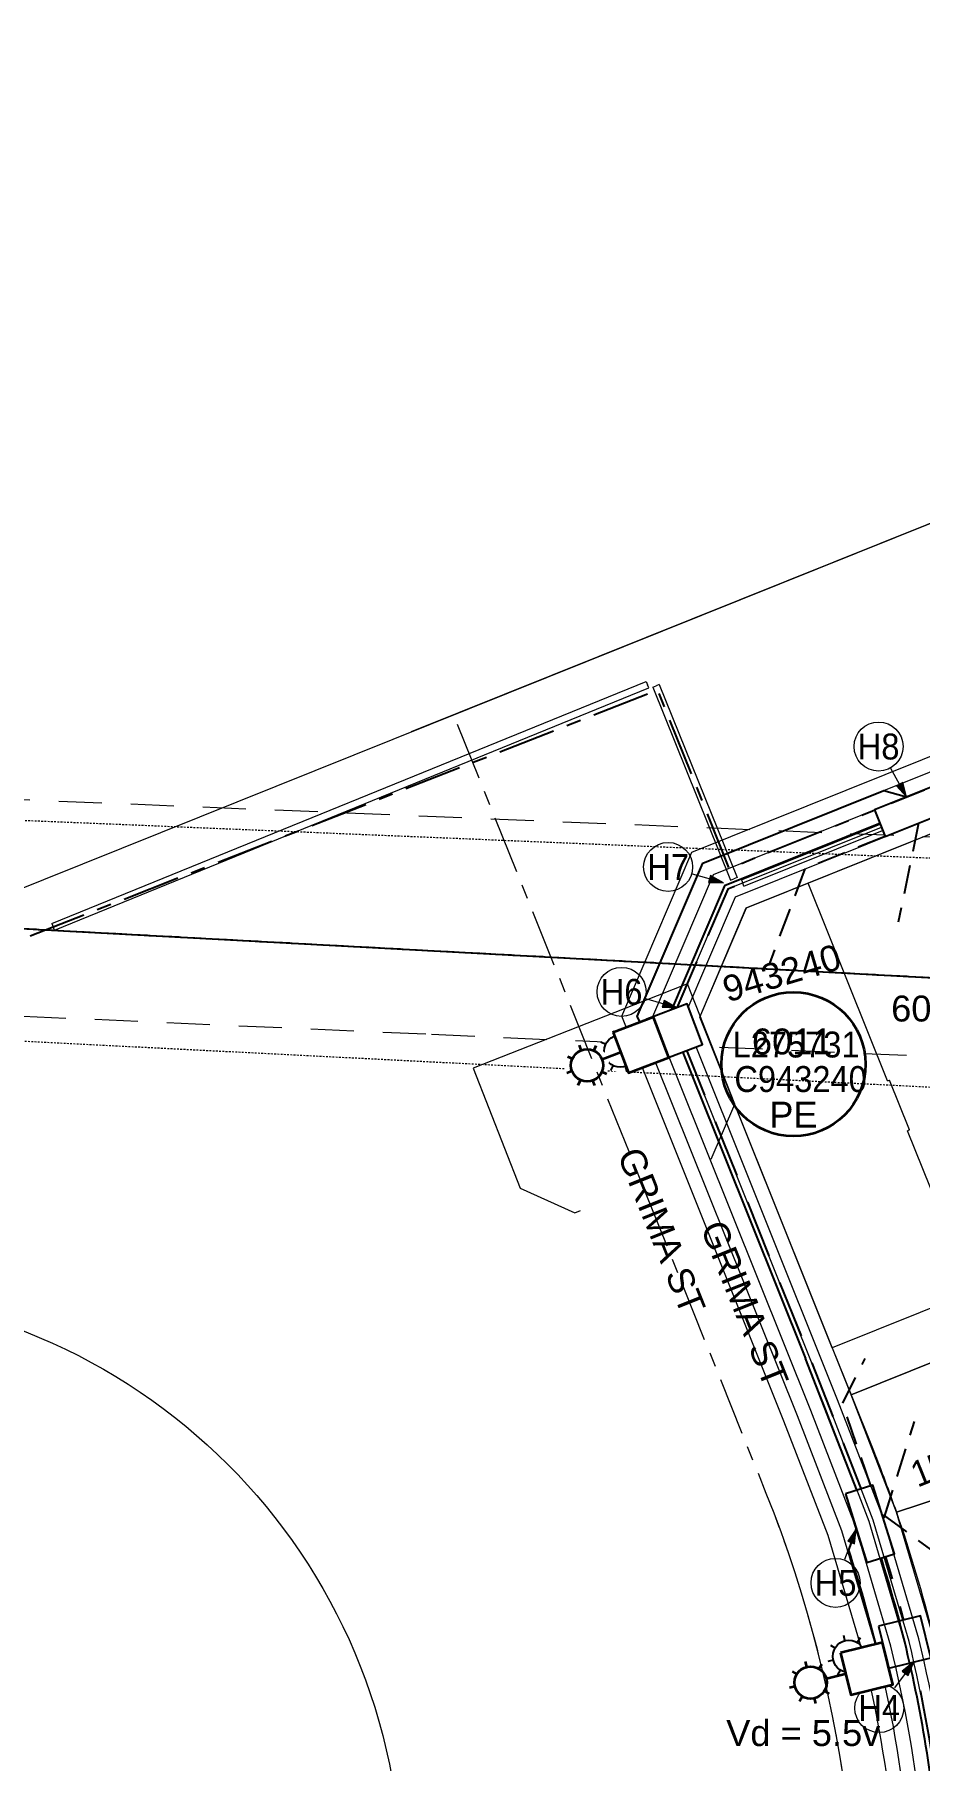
# Model space of a CAD drawing. Header units: metres. Extents: x 302924 to 304532, y 6268290 to 6269135.
# Drawn here: x 303783.8 to 303845.3, y 6268676.7 to 6268796.4 of the extents above; entities that cross this region are included whole.
import ezdxf
from ezdxf.enums import TextEntityAlignment as Align

# ---------------------------------------------------------------- set-up
doc = ezdxf.new("R2010")
doc.units = ezdxf.units.M
for name, pattern in [('Cable Exist OH', [1, 1, 0]), ('Cable Exist UG', [7, 4, -1, 1, -1]), ('Dash', [5, 3, -2]), ('DASHED', [19.05, 12.7, -6.35]), ('HIDDEN2', [0.1875, 0.125, -0.0625]), ('IE Trench LV', [6, 4, -2])]:
    doc.linetypes.add(name, pattern=pattern)
doc.layers.get('0').update_dxf_attribs({"color": 6})
for name, color, linetype, lineweight in [('_User Miscellaneous1', 30, 'Continuous', 13), ('_User Miscellaneous3', 51, 'Continuous', 13), ('_User Miscellaneous5', 121, 'Continuous', 13), ('_User Miscellaneous6', 231, 'Continuous', 13), ('_User_HV_Exist', 1, 'Continuous', 35), ('_User_HV_Final', 1, 'Continuous', 25), ('_User_LV_Exist', 5, 'Continuous', 35), ('_User_SL_Exist', 4, 'Continuous', 35), ('Cadastre Developer_SP_NEW', 92, 'Continuous', 15), ('Cadastre Easements_SP_EXT', 58, 'DASHED', 15), ('Cadastre Other Property_SP_EXT', 138, 'DASHED', 15), ('Mains_HV_EXT', 13, 'Continuous', 25)]:
    doc.layers.add(name, color=color, linetype=linetype, lineweight=lineweight)
doc.layers.add('_User Miscellaneous10', color=252, linetype='Continuous', lineweight=13, plot=False, transparency=0.75)
doc.layers.add('_User Miscellaneous12', color=252, linetype='Continuous', lineweight=13, plot=False, transparency=0.5)
for name, color, linetype in [('Equip_SP_LV_NEW', 2, 'Continuous'), ('Equip_SP_NEW', 2, 'Continuous'), ('Mains_LV_New_T84', 2, 'Cable x'), ('Mains_LV_New_T94', 2, 'Cable o'), ('Mains_SL_NEW_Hardwired', 2, 'Continuous'), ('Notes_LV_MISC', 5, 'Continuous'), ('Services_SP_NEW_UG', 2, 'IE Trench LV'), ('SupportsUG_SP_LV_NEW', 2, 'Continuous'), ('SupportsUG_SP_NEW', 2, 'Continuous'), ('Trench_SP_NEW', 2, 'Continuous')]:
    doc.layers.add(name, color=color, linetype=linetype)
doc.styles.add('ARIAL', font='arial.ttf', dxfattribs={"height": 2})
doc.styles.add('ieISOCP', font='arial.ttf', dxfattribs={"height": 1.5})
doc.styles.add('SL_LABEL', font='arial.ttf', dxfattribs={"height": 2})
doc.styles.get("Standard").update_dxf_attribs({"font": 'arial.ttf'})
doc.linetypes.add('Cable #', pattern='A,4,-0.1,["#",Standard,S=1.5,R=0,X=0,Y=-0.77],-1.25', length=5.35)
doc.linetypes.add('Cable E OH', pattern='A,8,-0.01,["E",Standard,S=1.5,R=30,X=0,Y=-0.9],0', length=8.01)
doc.linetypes.add('Cable o', pattern='A,3.5,-0.01,["O",Standard,S=1.25,R=0,X=0,Y=-0.63],-1.36', length=4.87)
doc.linetypes.add('Cable x', pattern='A,4.5,-0.01,["X",Standard,S=1.25,R=0,X=0,Y=-0.65],-1.2', length=5.71)

# ---------------------------------------------------------------- blocks, each defined once
blk = doc.blocks.new('*U424')
h = blk.add_hatch(color=256)
h.dxf.hatch_style = 1
h.paths.add_polyline_path([(1.6, 2.55), (2, 2.25), (2.4, 3.2)])
blk.add_line((2.4, 3.2), (1.05, 1.4))
at = {"flags": 128}
blk.add_lwpolyline([(1.6, 2.55), (2, 2.25), (2.4, 3.2), (1.6, 2.55)], dxfattribs=at)
blk.add_circle((0, 0), 1.7)
at = {"width": 0.9}
blk.add_attdef('CODE', text='', height=1.8, dxfattribs=at).set_placement((0, 0), align=Align.MIDDLE_CENTER)
at = {"flags": 1}
blk.add_attdef('Z', (0, 0), '', height=0.2, dxfattribs=at)
blk = doc.blocks.new('*U426')
h = blk.add_hatch(color=256)
h.dxf.hatch_style = 1
h.paths.add_polyline_path([(0.84, 2.89), (1.31, 2.71), (1.44, 3.73)])
blk.add_line((1.44, 3.73), (0.63, 1.63))
at = {"flags": 128}
blk.add_lwpolyline([(0.84, 2.89), (1.31, 2.71), (1.44, 3.73), (0.84, 2.89)], dxfattribs=at)
blk.add_circle((0, 0), 1.7)
at = {"width": 0.9}
blk.add_attdef('CODE', text='', height=1.8, dxfattribs=at).set_placement((0, 0), align=Align.MIDDLE_CENTER)
at = {"flags": 1}
blk.add_attdef('Z', (0, 0), '', height=0.2, dxfattribs=at)
blk = doc.blocks.new('*U425')
at = {"flags": 9}
for tag, p in [('LANTNUMBER', (-1.4, 2.6)), ('LOUTREACH', (-1.4, 2.2)), ('LOUTREACHVOCAB', (-1.4, 2)), ('LRATECODE', (-1.4, 1.8)), ('LREMOVE', (-1.4, 1.6)), ('LREPLACE', (-1.4, 1.4)), ('LTYPE', (-1.4, 1.2)), ('LTYPEVOCAB', (-1.4, 1)), ('LEGEND', (-1.4, 0.8)), ('SUBURB', (-1.4, 0.6)), ('STREETNAME', (-1.4, 0.4)), ('LOCATION', (-1.4, 0.2)), ('LNEW', (-6.4, 0)), ('LMASTVOCAB', (-6.2, 0)), ('LMAST', (-6, 0)), ('LLAMPVOCAB', (-5.8, 0)), ('LLAMP', (-5.6, 0)), ('LEXIST', (-5.4, 0)), ('LCHARGE3PERCENT', (-5.2, 0)), ('LCHARGE3', (-5, 0)), ('LCHARGE2PERCENT', (-4.8, 0)), ('LCHARGE2', (-4.6, 0)), ('LCHARGE1PERCENT', (-4.4, 0)), ('LCHARGE1', (-4.2, 0)), ('LCATEGORY', (-4, 0)), ('LBRACKETVOCAB', (-3.8, 0)), ('LBRACKET', (-3.6, 0)), ('LKINGHEIGHT', (-3.4, 0)), ('CREPLACE', (-3.2, 0)), ('CREMOVE', (-3, 0)), ('CNUMBER', (-2.8, 0)), ('CNEW', (-2.6, 0)), ('CEXIST', (-2.4, 0)), ('USAGE', (-2.2, 0)), ('STATE', (-2, 0)), ('OWNED_BY', (-1.8, 0)), ('ORIENTATION', (-1.6, 0)), ('OPERATING_VOLTAGE', (-1.4, 0)), ('MAINTAINED_BY', (-1.4, -0.66)), ('NOTES', (-1.4, 0)), ('NO_PHASES', (-1.2, 0)), ('LANTERN_TYPE', (-1, 0)), ('LANTERN_PURPOSE', (-0.8, 0)), ('CONTROL_TYPE', (-0.6, 0)), ('CONSTRUCTED_VOLTAGE', (-0.4, 0))]:
    blk.add_attdef(tag, text='', height=0.2, rotation=270, dxfattribs=at).set_placement(p, align=Align.MIDDLE_LEFT)
at = {"style": 'SL_LABEL', "flags": 8}
blk.add_attdef('ASSET_NUM', text='', height=1, dxfattribs=at).set_placement((5, 3.05), align=Align.MIDDLE_LEFT)
at = {"flags": 8}
blk.add_attdef('LNUMBER', text='', height=1, dxfattribs=at).set_placement((5, 1.05), align=Align.MIDDLE_LEFT)
at = {"flags": 9}
blk.add_attdef('OPERATED_BY', (-1.4, -0.41), '', height=0.2, rotation=270, dxfattribs=at)
at = {"transparency": 33554687}
blk.add_wipeout([(3.69, 2.05), (3.06, 0.99), (2, 0.36), (0.94, 0.99), (0.31, 2.05), (0.94, 3.11), (2, 3.73), (3.06, 3.11)], dxfattribs=at)
for p, q in [((0.94, 3.11), (1.2, 2.84)), ((2, 3.55), (2, 3.17)), ((3.06, 3.11), (2.8, 2.84)), ((-2, 2.05), (0.88, 2.05)), ((0.94, 0.99), (1.2, 1.25)), ((3.06, 0.99), (2.8, 1.25)), ((3.13, 2.05), (3.5, 2.05)), ((2, 0.92), (2, 0.55))]:
    blk.add_line(p, q)
blk.add_circle((2, 2.05), 1.12)
at = {"style": 'SL_LABEL', "flags": 9}
blk.add_attdef('STREET_CODE', text='', height=0.001, rotation=270, dxfattribs=at).set_placement((0, 0), align=Align.MIDDLE_LEFT)
at = {"flags": 1}
blk.add_attdef('Z', (0, 0), '', height=0.001, rotation=270, dxfattribs=at)
blk = doc.blocks.new('*U349')
at = {"width": 0.9, "flags": 8}
blk.add_attdef('ASSET_NUM', text='', height=2, dxfattribs=at).set_placement((4, 2), align=Align.MIDDLE_LEFT)
at = {"flags": 1}
blk.add_attdef('Z', (-2.35, -1.81), '', height=0.2, rotation=270, dxfattribs=at)
at = {"ltscale": 10, "transparency": 33554687}
blk.add_wipeout([(-1.5, -1.5), (-1.5, 1.5), (1.5, 1.5), (1.5, -1.5)], dxfattribs=at)
blk.add_lwpolyline([(-1.5, 1.5), (-1.5, -1.5), (1.5, -1.5), (1.5, 1.5)], close=True)
at = {"flags": 9}
for tag, p in [('NOTES', (-2, -1.81)), ('SUBURB', (-1.8, -1.81)), ('STREETNAME', (-1.6, -1.81)), ('LOCATION', (-1.4, -1.81)), ('LEGEND', (-1.2, -1.81)), ('USAGE', (-1, -1.81)), ('STATE', (-0.8, -1.81)), ('OWNED_BY', (-0.6, -1.81)), ('COLUMN_TYPE', (-0.4, -1.81)), ('STREET_CODE', (-0.2, -1.81)), ('STRUCTURE_PLANT_NUMBER', (0.03, -1.81))]:
    blk.add_attdef(tag, text='', height=0.2, rotation=270, dxfattribs=at).set_placement(p, align=Align.MIDDLE_LEFT)
blk = doc.blocks.new('*U438')
at = {"width": 0.9}
blk.add_attdef('ASSET_NUM', text='', height=2, dxfattribs=at).set_placement((4, 2), align=Align.MIDDLE_LEFT)
for tag, p, flags in [('SUBURB', (-2, 0), 1), ('STREETNAME', (-1.8, 0), 9), ('PARENT', (-1.6, 0), 9), ('NOTES', (-1.4, 0), 9), ('LOCATION', (-1.2, 0), 9), ('LEGEND', (-1, 0), 9), ('USAGE', (-0.8, 0), 9), ('SUPPORT_TYPE', (-0.6, 0), 9), ('STATE', (-0.4, 0), 9), ('OWNED_BY', (-0.2, 0), 9)]:
    blk.add_attdef(tag, p, '', height=0.2, rotation=270, dxfattribs=dict(flags=flags))
at = {"transparency": 33554687}
blk.add_wipeout([(1.19, 2.41), (0.8, -2.57), (-1.19, -2.41), (-0.8, 2.57)], dxfattribs=at)
blk.add_lwpolyline([(-0.8, 2.57), (-1.09, -1.17), (-0.9, 1.32), (-1.19, -2.41), (0.8, -2.57), (1.19, 2.41)], close=True)
blk = doc.blocks.new('*U427')
h = blk.add_hatch(color=256)
h.dxf.hatch_style = 1
h.paths.add_polyline_path([(2.95, -0.59), (2.81, -1.07), (3.84, -1.11)])
blk.add_line((3.84, -1.11), (1.68, -0.49))
at = {"flags": 128}
blk.add_lwpolyline([(2.95, -0.59), (2.81, -1.07), (3.84, -1.11), (2.95, -0.59)], dxfattribs=at)
blk.add_circle((0, 0), 1.7)
at = {"width": 0.9}
blk.add_attdef('CODE', text='', height=1.8, dxfattribs=at).set_placement((0, 0), align=Align.MIDDLE_CENTER)
at = {"flags": 1}
blk.add_attdef('Z', (0, 0), '', height=0.2, dxfattribs=at)
blk = doc.blocks.new('*U456')
at = {"flags": 9}
for tag, p in [('LANTNUMBER', (-1.4, 2.6)), ('LOUTREACH', (-1.4, 2.2)), ('LOUTREACHVOCAB', (-1.4, 2)), ('LRATECODE', (-1.4, 1.8)), ('LREMOVE', (-1.4, 1.6)), ('LREPLACE', (-1.4, 1.4)), ('LTYPE', (-1.4, 1.2)), ('LTYPEVOCAB', (-1.4, 1)), ('LEGEND', (-1.4, 0.8)), ('SUBURB', (-1.4, 0.6)), ('STREETNAME', (-1.4, 0.4)), ('LOCATION', (-1.4, 0.2)), ('LNEW', (-6.4, 0)), ('LMASTVOCAB', (-6.2, 0)), ('LMAST', (-6, 0)), ('LLAMPVOCAB', (-5.8, 0)), ('LLAMP', (-5.6, 0)), ('LEXIST', (-5.4, 0)), ('LCHARGE3PERCENT', (-5.2, 0)), ('LCHARGE3', (-5, 0)), ('LCHARGE2PERCENT', (-4.8, 0)), ('LCHARGE2', (-4.6, 0)), ('LCHARGE1PERCENT', (-4.4, 0)), ('LCHARGE1', (-4.2, 0)), ('LCATEGORY', (-4, 0)), ('LBRACKETVOCAB', (-3.8, 0)), ('LBRACKET', (-3.6, 0)), ('LKINGHEIGHT', (-3.4, 0)), ('CREPLACE', (-3.2, 0)), ('CREMOVE', (-3, 0)), ('CNUMBER', (-2.8, 0)), ('CNEW', (-2.6, 0)), ('CEXIST', (-2.4, 0)), ('USAGE', (-2.2, 0)), ('STATE', (-2, 0)), ('OWNED_BY', (-1.8, 0)), ('ORIENTATION', (-1.6, 0)), ('OPERATING_VOLTAGE', (-1.4, 0)), ('MAINTAINED_BY', (-1.4, -0.66)), ('NOTES', (-1.4, 0)), ('NO_PHASES', (-1.2, 0)), ('LANTERN_TYPE', (-1, 0)), ('LANTERN_PURPOSE', (-0.8, 0)), ('CONTROL_TYPE', (-0.6, 0)), ('CONSTRUCTED_VOLTAGE', (-0.4, 0))]:
    blk.add_attdef(tag, text='', height=0.2, rotation=270, dxfattribs=at).set_placement(p, align=Align.MIDDLE_LEFT)
at = {"style": 'SL_LABEL', "flags": 8}
blk.add_attdef('ASSET_NUM', text='', height=1, dxfattribs=at).set_placement((10.77, 3.05), align=Align.MIDDLE_LEFT)
at = {"flags": 8}
blk.add_attdef('LNUMBER', text='', height=1, dxfattribs=at).set_placement((10.77, 1.05), align=Align.MIDDLE_LEFT)
for tag, p, height, flags in [('OPERATED_BY', (-1.4, -0.41), 0.2, 9), ('Z', (0, 0), 0.001, 1)]:
    blk.add_attdef(tag, p, '', height=height, rotation=270, dxfattribs=dict(flags=flags))
at = {"style": 'SL_LABEL', "flags": 9}
blk.add_attdef('STREET_CODE', text='', height=0.001, rotation=270, dxfattribs=at).set_placement((0, 0), align=Align.MIDDLE_LEFT)
at = {"transparency": 33554687}
blk.add_wipeout([(9.45, 2.05), (8.83, 0.99), (7.77, 0.36), (6.7, 0.99), (6.08, 2.05), (6.7, 3.11), (7.77, 3.73), (8.83, 3.11)], dxfattribs=at)
for p, q in [((6.7, 3.11), (6.97, 2.84)), ((7.77, 3.55), (7.77, 3.17)), ((8.83, 3.11), (8.56, 2.84)), ((3.77, 2.05), (6.64, 2.05)), ((6.7, 0.99), (6.97, 1.25)), ((8.83, 0.99), (8.56, 1.25)), ((8.89, 2.05), (9.27, 2.05)), ((7.77, 0.92), (7.77, 0.55))]:
    blk.add_line(p, q)
blk.add_circle((7.77, 2.05), 1.12)
blk = doc.blocks.new('PILLAR_NEW')
at = {"width": 0.9}
blk.add_attdef('ASSET_NUM', text='', height=2, dxfattribs=at).set_placement((4, 2), align=Align.MIDDLE_LEFT)
for tag, p, flags in [('SUBURB', (-2, 0), 1), ('STREETNAME', (-1.8, 0), 9), ('PARENT', (-1.6, 0), 9), ('NOTES', (-1.4, 0), 9), ('LOCATION', (-1.2, 0), 9), ('LEGEND', (-1, 0), 9), ('USAGE', (-0.8, 0), 9), ('SUPPORT_TYPE', (-0.6, 0), 9), ('STATE', (-0.4, 0), 9), ('OWNED_BY', (-0.2, 0), 9)]:
    blk.add_attdef(tag, p, '', height=0.2, rotation=270, dxfattribs=dict(flags=flags))
at = {"transparency": 33554687}
blk.add_wipeout([(1, 2.5), (1, -2.5), (-1, -2.5), (-1, 2.5)], dxfattribs=at)
blk.add_lwpolyline([(-1, 2.5), (-1, -1.25), (-1, 1.25), (-1, -2.5), (1, -2.5), (1, 2.5)], close=True)
blk = doc.blocks.new('*U463')
at = {"style": 'SL_LABEL'}
for tag, height, rotation, flags, p in [('ASSET_NUM', 1, 5.1084, 8, (4.88, 3.67)), ('STREET_CODE', 0.001, 270, 9, (0, 0))]:
    blk.add_attdef(tag, text='', height=height, rotation=rotation, dxfattribs=dict(at, flags=flags)).set_placement(p, align=Align.MIDDLE_LEFT)
for tag, height, rotation, flags, p in [('LANTNUMBER', 0.2, 270, 9, (-1.4, 2.6)), ('LNUMBER', 1, 5.1084, 8, (5.06, 1.67)), ('LOUTREACH', 0.2, 270, 9, (-1.4, 2.2)), ('LOUTREACHVOCAB', 0.2, 270, 9, (-1.4, 2)), ('LRATECODE', 0.2, 270, 9, (-1.4, 1.8)), ('LREMOVE', 0.2, 270, 9, (-1.4, 1.6)), ('LREPLACE', 0.2, 270, 9, (-1.4, 1.4)), ('LTYPE', 0.2, 270, 9, (-1.4, 1.2)), ('LTYPEVOCAB', 0.2, 270, 9, (-1.4, 1)), ('LEGEND', 0.2, 270, 9, (-1.4, 0.8)), ('SUBURB', 0.2, 270, 9, (-1.4, 0.6)), ('STREETNAME', 0.2, 270, 9, (-1.4, 0.4)), ('LOCATION', 0.2, 270, 9, (-1.4, 0.2)), ('LNEW', 0.2, 270, 9, (-6.4, 0)), ('LMASTVOCAB', 0.2, 270, 9, (-6.2, 0)), ('LMAST', 0.2, 270, 9, (-6, 0)), ('LLAMPVOCAB', 0.2, 270, 9, (-5.8, 0)), ('LLAMP', 0.2, 270, 9, (-5.6, 0)), ('LEXIST', 0.2, 270, 9, (-5.4, 0)), ('LCHARGE3PERCENT', 0.2, 270, 9, (-5.2, 0)), ('LCHARGE3', 0.2, 270, 9, (-5, 0)), ('LCHARGE2PERCENT', 0.2, 270, 9, (-4.8, 0)), ('LCHARGE2', 0.2, 270, 9, (-4.6, 0)), ('LCHARGE1PERCENT', 0.2, 270, 9, (-4.4, 0)), ('LCHARGE1', 0.2, 270, 9, (-4.2, 0)), ('LCATEGORY', 0.2, 270, 9, (-4, 0)), ('LBRACKETVOCAB', 0.2, 270, 9, (-3.8, 0)), ('LBRACKET', 0.2, 270, 9, (-3.6, 0)), ('LKINGHEIGHT', 0.2, 270, 9, (-3.4, 0)), ('CREPLACE', 0.2, 270, 9, (-3.2, 0)), ('CREMOVE', 0.2, 270, 9, (-3, 0)), ('CNUMBER', 0.2, 270, 9, (-2.8, 0)), ('CNEW', 0.2, 270, 9, (-2.6, 0)), ('CEXIST', 0.2, 270, 9, (-2.4, 0)), ('USAGE', 0.2, 270, 9, (-2.2, 0)), ('STATE', 0.2, 270, 9, (-2, 0)), ('OWNED_BY', 0.2, 270, 9, (-1.8, 0)), ('ORIENTATION', 0.2, 270, 9, (-1.6, 0)), ('OPERATING_VOLTAGE', 0.2, 270, 9, (-1.4, 0)), ('MAINTAINED_BY', 0.2, 270, 9, (-1.4, -0.66)), ('NOTES', 0.2, 270, 9, (-1.4, 0)), ('NO_PHASES', 0.2, 270, 9, (-1.2, 0)), ('LANTERN_TYPE', 0.2, 270, 9, (-1, 0)), ('LANTERN_PURPOSE', 0.2, 270, 9, (-0.8, 0)), ('CONTROL_TYPE', 0.2, 270, 9, (-0.6, 0)), ('CONSTRUCTED_VOLTAGE', 0.2, 270, 9, (-0.4, 0))]:
    blk.add_attdef(tag, text='', height=height, rotation=rotation, dxfattribs=dict(flags=flags)).set_placement(p, align=Align.MIDDLE_LEFT)
for tag, p, height, flags in [('OPERATED_BY', (-1.4, -0.41), 0.2, 9), ('Z', (0, 0), 0.001, 1)]:
    blk.add_attdef(tag, p, '', height=height, rotation=270, dxfattribs=dict(flags=flags))
at = {"transparency": 33554687}
blk.add_wipeout([(3.66, 2.55), (3.14, 1.44), (2.13, 0.72), (1.02, 1.25), (0.3, 2.25), (0.83, 3.36), (1.83, 4.08), (2.95, 3.55)], dxfattribs=at)
for p, q in [((1.85, 3.9), (1.88, 3.52)), ((0.83, 3.36), (1.12, 3.12)), ((2.95, 3.55), (2.71, 3.27)), ((3.1, 2.5), (3.48, 2.54)), ((-2, 2.05), (0.86, 2.3)), ((1.02, 1.25), (1.26, 1.54)), ((2.08, 1.28), (2.12, 0.91)), ((3.14, 1.44), (2.85, 1.68))]:
    blk.add_line(p, q)
blk.add_circle((1.98, 2.4), 1.12)
blk = doc.blocks.new('*U462')
at = {"width": 0.9, "flags": 8}
blk.add_attdef('ASSET_NUM', text='', height=2, dxfattribs=at).set_placement((4, 2), align=Align.MIDDLE_LEFT)
at = {"ltscale": 10, "transparency": 33554687}
blk.add_wipeout([(-1.31, -1.67), (-1.67, 1.31), (1.31, 1.67), (1.67, -1.31)], dxfattribs=at)
blk.add_lwpolyline([(-1.67, 1.31), (-1.31, -1.67), (1.67, -1.31), (1.31, 1.67)], close=True)
at = {"flags": 1}
blk.add_attdef('Z', (-2.35, -1.81), '', height=0.2, rotation=270, dxfattribs=at)
at = {"flags": 9}
for tag, p in [('NOTES', (-2, -1.81)), ('SUBURB', (-1.8, -1.81)), ('STREETNAME', (-1.6, -1.81)), ('LOCATION', (-1.4, -1.81)), ('LEGEND', (-1.2, -1.81)), ('USAGE', (-1, -1.81)), ('STATE', (-0.8, -1.81)), ('OWNED_BY', (-0.6, -1.81)), ('COLUMN_TYPE', (-0.4, -1.81)), ('STREET_CODE', (-0.2, -1.81)), ('STRUCTURE_PLANT_NUMBER', (0.03, -1.81))]:
    blk.add_attdef(tag, text='', height=0.2, rotation=270, dxfattribs=at).set_placement(p, align=Align.MIDDLE_LEFT)
blk = doc.blocks.new('*U464')
at = {"style": 'SL_LABEL'}
for tag, height, rotation, flags, p in [('ASSET_NUM', 1, 6.9408, 8, (6.26, 4.01)), ('STREET_CODE', 0.001, 270, 9, (0, 0))]:
    blk.add_attdef(tag, text='', height=height, rotation=rotation, dxfattribs=dict(at, flags=flags)).set_placement(p, align=Align.MIDDLE_LEFT)
for tag, height, rotation, flags, p in [('LANTNUMBER', 0.2, 270, 9, (-1.4, 2.6)), ('LNUMBER', 1, 6.9408, 8, (6.5, 2.03)), ('LOUTREACH', 0.2, 270, 9, (-1.4, 2.2)), ('LOUTREACHVOCAB', 0.2, 270, 9, (-1.4, 2)), ('LRATECODE', 0.2, 270, 9, (-1.4, 1.8)), ('LREMOVE', 0.2, 270, 9, (-1.4, 1.6)), ('LREPLACE', 0.2, 270, 9, (-1.4, 1.4)), ('LTYPE', 0.2, 270, 9, (-1.4, 1.2)), ('LTYPEVOCAB', 0.2, 270, 9, (-1.4, 1)), ('LEGEND', 0.2, 270, 9, (-1.4, 0.8)), ('SUBURB', 0.2, 270, 9, (-1.4, 0.6)), ('STREETNAME', 0.2, 270, 9, (-1.4, 0.4)), ('LOCATION', 0.2, 270, 9, (-1.4, 0.2)), ('LNEW', 0.2, 270, 9, (-6.4, 0)), ('LMASTVOCAB', 0.2, 270, 9, (-6.2, 0)), ('LMAST', 0.2, 270, 9, (-6, 0)), ('LLAMPVOCAB', 0.2, 270, 9, (-5.8, 0)), ('LLAMP', 0.2, 270, 9, (-5.6, 0)), ('LEXIST', 0.2, 270, 9, (-5.4, 0)), ('LCHARGE3PERCENT', 0.2, 270, 9, (-5.2, 0)), ('LCHARGE3', 0.2, 270, 9, (-5, 0)), ('LCHARGE2PERCENT', 0.2, 270, 9, (-4.8, 0)), ('LCHARGE2', 0.2, 270, 9, (-4.6, 0)), ('LCHARGE1PERCENT', 0.2, 270, 9, (-4.4, 0)), ('LCHARGE1', 0.2, 270, 9, (-4.2, 0)), ('LCATEGORY', 0.2, 270, 9, (-4, 0)), ('LBRACKETVOCAB', 0.2, 270, 9, (-3.8, 0)), ('LBRACKET', 0.2, 270, 9, (-3.6, 0)), ('LKINGHEIGHT', 0.2, 270, 9, (-3.4, 0)), ('CREPLACE', 0.2, 270, 9, (-3.2, 0)), ('CREMOVE', 0.2, 270, 9, (-3, 0)), ('CNUMBER', 0.2, 270, 9, (-2.8, 0)), ('CNEW', 0.2, 270, 9, (-2.6, 0)), ('CEXIST', 0.2, 270, 9, (-2.4, 0)), ('USAGE', 0.2, 270, 9, (-2.2, 0)), ('STATE', 0.2, 270, 9, (-2, 0)), ('OWNED_BY', 0.2, 270, 9, (-1.8, 0)), ('ORIENTATION', 0.2, 270, 9, (-1.6, 0)), ('OPERATING_VOLTAGE', 0.2, 270, 9, (-1.4, 0)), ('MAINTAINED_BY', 0.2, 270, 9, (-1.4, -0.66)), ('NOTES', 0.2, 270, 9, (-1.4, 0)), ('NO_PHASES', 0.2, 270, 9, (-1.2, 0)), ('LANTERN_TYPE', 0.2, 270, 9, (-1, 0)), ('LANTERN_PURPOSE', 0.2, 270, 9, (-0.8, 0)), ('CONTROL_TYPE', 0.2, 270, 9, (-0.6, 0)), ('CONSTRUCTED_VOLTAGE', 0.2, 270, 9, (-0.4, 0))]:
    blk.add_attdef(tag, text='', height=height, rotation=rotation, dxfattribs=dict(flags=flags)).set_placement(p, align=Align.MIDDLE_LEFT)
for tag, p, height, flags in [('OPERATED_BY', (-1.4, -0.41), 0.2, 9), ('Z', (0, 0), 0.001, 1)]:
    blk.add_attdef(tag, p, '', height=height, rotation=270, dxfattribs=dict(flags=flags))
at = {"transparency": 33554687}
blk.add_wipeout([(5.08, 2.86), (4.58, 1.73), (3.61, 0.98), (2.48, 1.48), (1.73, 2.45), (2.22, 3.58), (3.2, 4.33), (4.33, 3.84)], dxfattribs=at)
for p, q in [((3.22, 4.15), (3.27, 3.77)), ((4.33, 3.84), (4.1, 3.54)), ((-0.57, 2.17), (2.29, 2.52)), ((2.22, 3.58), (2.52, 3.35)), ((4.52, 2.79), (4.89, 2.84)), ((2.48, 1.48), (2.71, 1.77)), ((3.54, 1.54), (3.58, 1.17)), ((4.58, 1.73), (4.29, 1.96))]:
    blk.add_line(p, q)
blk.add_circle((3.4, 2.66), 1.12)
blk = doc.blocks.new('*U465')
h = blk.add_hatch(color=256)
h.dxf.hatch_style = 1
h.paths.add_polyline_path([(1.67, -2.5), (1.24, -2.74), (1.94, -3.5)])
blk.add_line((1.94, -3.5), (0.85, -1.53))
at = {"flags": 128}
blk.add_lwpolyline([(1.67, -2.5), (1.24, -2.74), (1.94, -3.5), (1.67, -2.5)], dxfattribs=at)
blk.add_circle((0, 0), 1.7)
at = {"width": 0.9}
blk.add_attdef('CODE', text='', height=1.8, dxfattribs=at).set_placement((0, 0), align=Align.MIDDLE_CENTER)
at = {"flags": 1}
blk.add_attdef('Z', (0, 0), '', height=0.2, dxfattribs=at)
blk = doc.blocks.new('*U286')
at = {"ltscale": 0.1}
blk.add_circle((0, 0), 5, dxfattribs=at)
at = {"insert": (0, -2.6), "char_height": 1.8, "attachment_point": 2}
blk.add_mtext('PE', dxfattribs=at)
at = {"width": 0.8}
blk.add_attdef('SNUMBER', text='', height=1.8, dxfattribs=at).set_placement((0, 0.5), align=Align.CENTER)
at = {"flags": 1}
blk.add_attdef('Z', (0, 0), '', height=0.2, dxfattribs=at)
at = {"width": 0.8}
blk.add_attdef('CNUMBER', text='', height=1.8, dxfattribs=at).set_placement((0, -0.25), align=Align.TOP_CENTER)

msp = doc.modelspace()

# ---------------------------------------------------------------- linework, layer by layer
at = {"layer": '_User Miscellaneous1', "ltscale": 0.5, "transparency": 33554687}
for p, q in [((303785.0596, 6268734.7375), (303826.2953, 6268751.5356)), ((303785.2406, 6268734.293), (303826.4764, 6268751.091)), ((303826.2953, 6268751.5356), (303826.3859, 6268751.3133)), ((303826.4764, 6268751.091), (303826.3859, 6268751.3133)), ((303826.7544, 6268751.1407), (303826.977, 6268751.2305)), ((303826.7544, 6268751.1407), (303832.154, 6268737.7532)), ((303827.1996, 6268751.3202), (303826.977, 6268751.2305)), ((303827.1996, 6268751.3202), (303832.5992, 6268737.9327)), ((303832.8993, 6268737.7751), (303842.5208, 6268741.6409)), ((303833.0783, 6268737.3297), (303842.6998, 6268741.1955)), ((303842.5208, 6268741.6409), (303842.6103, 6268741.4182)), ((303842.6998, 6268741.1955), (303842.6103, 6268741.4182)), ((303832.154, 6268737.7532), (303832.3766, 6268737.8429)), ((303832.5992, 6268737.9327), (303832.3766, 6268737.8429)), ((303832.8993, 6268737.7751), (303832.9888, 6268737.5524)), ((303833.0783, 6268737.3297), (303832.9888, 6268737.5524)), ((303785.0596, 6268734.7375), (303785.1501, 6268734.5153)), ((303785.2406, 6268734.293), (303785.1501, 6268734.5153))]:
    msp.add_line(p, q, dxfattribs=at)
at = {"layer": '_User Miscellaneous5', "linetype": 'Continuous', "transparency": 33554597}
msp.add_lwpolyline([(303867.2971, 6268843.5581), (303867.5341, 6268845.0548), (303868.4049, 6268850.5457), (303877.2085, 6268906.0982), (303795, 6268865.5636), (303738.0937, 6268820.4513), (303696.3027, 6268787.3208), (303694.6349, 6268788.0225), (303686.2078, 6268732.6108), (303763.0512, 6268729.2019), (303856.9761, 6268766.914), (303859.6988, 6268787.1273), (303867.2971, 6268843.5581)], close=True, dxfattribs=at)
at = {"layer": '_User Miscellaneous6', "linetype": 'Cable #', "transparency": 33554687}
msp.add_circle((303768.1711, 6268668.1205), 41.1369, dxfattribs=at)
at = {"layer": '_User_HV_Final', "linetype": 'Cable Exist UG', "flags": 128}
msp.add_lwpolyline([(303747.4432, 6268735.0152), (303747.2595, 6268730.2498), (303771.2528, 6268729.07), (303827.072, 6268750.9433), (303832.0402, 6268738.5724), (303896.288, 6268764.3744), (303906.1804, 6268760.1534), (303915.458, 6268763.872), (303921.9215, 6268753.8498), (303939.2449, 6268758.7385, -0.04143062)], format="xyb", dxfattribs=at)
at = {"layer": 'Cadastre Developer_SP_NEW', "lineweight": 18}
for p, q in [((303843.041, 6268723.8156), (303837.5302, 6268737.5443)), ((303843.041, 6268723.8156), (303843.1756, 6268723.8696)), ((303844.5613, 6268720.4173), (303843.1756, 6268723.8696)), ((303844.5613, 6268720.4173), (303844.4268, 6268720.3633)), ((303846.5477, 6268715.0797), (303844.4268, 6268720.3633))]:
    msp.add_line(p, q, dxfattribs=at)
at = {"layer": 'Cadastre Developer_SP_NEW', "transparency": 33554687, "flags": 128}
msp.add_lwpolyline([(303810.0137, 6268748.058), (303894.5986, 6268782.0158), (303934.6488, 6268776.5404)], dxfattribs=at)
at = {"layer": 'Cadastre Developer_SP_NEW', "transparency": 33554687}
for points in [[(303839.1992, 6268705.293), (303830.0041, 6268728.2526), (303833.2375, 6268735.8204), (303896.2532, 6268761.1275), (303903.8512, 6268757.8856), (303912.9398, 6268734.9074)], [(303885.1006, 6268723.7271), (303839.2032, 6268705.2946), (303840.505, 6268702.0457), (303869.2718, 6268713.5985), (303871.8504, 6268712.479), (303875.0575, 6268704.2031), (303878.6257, 6268694.9949), (303883.024, 6268683.645), (303891.089, 6268684.2799), (303890.9079, 6268693.3589), (303890.7284, 6268702.3571)]]:
    msp.add_lwpolyline(points, close=True, dxfattribs=at)
for points in [[(303875.0575, 6268704.2031), (303871.8504, 6268712.479), (303869.2718, 6268713.5985), (303840.505, 6268702.0457), (303842.055, 6268698.1773, -0.01189384), (303843.6522, 6268693.8992)], [(303878.6257, 6268694.9949), (303875.0575, 6268704.2031), (303843.6522, 6268693.8992, -0.02317739), (303846.1718, 6268685.3681)]]:
    msp.add_lwpolyline(points, format="xyb", close=True, dxfattribs=at)
at = {"layer": 'Cadastre Easements_SP_EXT', "linetype": 'Dash'}
msp.add_lwpolyline([(303466.6401, 6268741.1918), (303510.9909, 6268739.4686), (303515.8558, 6268739.2791), (303679.5443, 6268732.9077), (303686.2078, 6268732.6108), (303763.0513, 6268729.202), (303811.3969, 6268727.0598), (303850.148, 6268725.3425), (303851.3726, 6268725.2879), (304169.4987, 6268677.0791), (304171.7932, 6268692.6976), (304171.7932, 6268692.6976), (303853.4702, 6268740.4321), (303688.432, 6268747.2085), (303513.5492, 6268756.3537), (303168.8488, 6268768.3041)], dxfattribs=at)
at = {"layer": 'Cadastre Other Property_SP_EXT', "linetype": 'HIDDEN2'}
msp.add_lwpolyline([(303514.4991, 6268753.0483), (303390.1193, 6268758.24), (303170.4507, 6268767.4091), (302924.532, 6268777.5083), (302935.0213, 6268761.8147), (303515.9819, 6268737.8927), (303516.2086, 6268737.8838), (303688.351, 6268731.3865), (303852.1842, 6268723.082), (303854.3544, 6268738.9213), (303690.0123, 6268745.7542), (303514.4991, 6268753.0483)], close=True, dxfattribs=at)
at = {"layer": 'Mains_HV_EXT', "linetype": 'Cable Exist OH'}
msp.add_lwpolyline([(304162.753, 6268603.9843), (304175.078, 6268683.897), (303858.683, 6268730.285), (303730.206, 6268737.224), (303398.363, 6268749.896), (303293.62, 6268754.956), (302924.415, 6268770.403)], dxfattribs=at)
at = {"layer": 'Mains_HV_EXT', "linetype": 'Cable E OH'}
msp.add_lwpolyline([(303858.683, 6268730.285), (303730.206, 6268737.224)], dxfattribs=at)
at = {"layer": 'Mains_LV_New_T84', "color": 7, "linetype": 'Cable x', "flags": 128}
msp.add_lwpolyline([(303957.7125, 6268731.2183), (303959.6409, 6268731.7489), (303958.5756, 6268735.6045), (303943.156, 6268731.253), (303944.7855, 6268725.4785), (303929.3312, 6268721.1505), (303924.5894, 6268737.9531), (303914.8822, 6268762.6258), (303905.4267, 6268758.9143), (303904.9989, 6268759.5703), (303896.2764, 6268763.2921), (303831.7237, 6268737.3677), (303827.8397, 6268728.2772), (303837.3467, 6268704.5507)], dxfattribs=at)
at = {"layer": 'Trench_SP_NEW', "linetype": 'IE Trench LV', "flags": 128}
msp.add_lwpolyline([(303832.4148, 6268737.3219), (303831.9508, 6268737.1356), (303828.1644, 6268728.2735), (303837.8111, 6268704.1982), (303842.1066, 6268693.1668, -0.06466513), (303846.9893, 6268669.3742), (303847.1983, 6268659.5979), (303846.5154, 6268650.7822), (303839.9244, 6268607.2969), (303844.9601, 6268600.4912)], format="xyb", dxfattribs=at)

# ---------------------------------------------------------------- block references
at = {"layer": '_User Miscellaneous3', "color": 40}
for name, p, values in [('*U427', (303827.815, 6268738.6658), {'CODE': 'H7'}), ('*U426', (303839.4338, 6268688.9911), {'CODE': 'H5'}), ('*U424', (303842.4661, 6268680.3038), {'CODE': 'H4'})]:
    msp.add_blockref(name, p, dxfattribs=at).add_auto_attribs(values)

# ---------------------------------------------------------------- texts
at = {"layer": '_User Miscellaneous1', "transparency": 33554687}
msp.add_text('GRIMA ST', height=1.8, rotation=291.826878, dxfattribs=at).set_placement((303830.0358, 6268713.6592))
at = {"layer": '_User_HV_Exist', "transparency": 33554687}
msp.add_text('GRIMA ST', height=1.8, rotation=291.826878, dxfattribs=at).set_placement((303824.267, 6268718.7224))
at = {"layer": '_User_LV_Exist', "transparency": 33554687}
msp.add_text('GRIMA ST', height=1.8, rotation=291.826878, dxfattribs=at).set_placement((303824.267, 6268718.7224))
at = {"layer": 'Cadastre Developer_SP_NEW', "char_height": 1.8, "width": 7.296, "attachment_point": 1, "line_spacing_factor": 0.938532, "style": 'ARIAL'}
for s, insert in [('6012', (303843.2894, 6268729.744)), ('6011', (303833.629, 6268727.4588))]:
    msp.add_mtext(s, dxfattribs=dict(at, insert=insert))

# ---------------------------------------------------------------- next in the draw order: block references
at = {"layer": 'Equip_SP_NEW', "rotation": 193.7988207124854}
msp.add_blockref('*U425', (303841.8102, 6268686.3564), dxfattribs=at)

# ---------------------------------------------------------------- next in the draw order: block references
at = {"layer": 'SupportsUG_SP_NEW'}
ref = msp.add_blockref('*U349', (303844.2295, 6268684.8911), dxfattribs=dict(at, rotation=13.79882071248542))
ref.add_attrib('ASSET_NUM', '942381', dxfattribs={"layer": '0', "height": 1.8, "rotation": 16.521865}).set_placement((303847.6371, 6268687.7875), align=Align.MIDDLE_LEFT)

# ---------------------------------------------------------------- next in the draw order: linework, layer by layer
at = {"layer": 'Mains_LV_New_T84', "color": 7, "linetype": 'Cable x', "flags": 128}
msp.add_lwpolyline([(303846.2181, 6268650.8228, 0.02341569), (303846.8985, 6268659.607, 0.02594169), (303846.6901, 6268669.3523, 0.020968), (303845.7844, 6268677.1805, 0.02092884), (303844.2295, 6268684.8911, 0.02266949), (303841.8247, 6268693.064), (303837.3467, 6268704.5507)], format="xyb", dxfattribs=at)

# ---------------------------------------------------------------- next in the draw order: block references
at = {"layer": 'Equip_SP_LV_NEW', "linetype": 'Continuous'}
ref = msp.add_blockref('*U438', (303841.8177, 6268693.0814), dxfattribs=dict(at, rotation=21.83802847259981))
ref.add_attrib('ASSET_NUM', '151661', dxfattribs={"layer": '0', "height": 1.8, "rotation": 21.838028, "width": 0.9}).set_placement((303844.7867, 6268696.4258), align=Align.MIDDLE_LEFT)

# ---------------------------------------------------------------- next in the draw order: linework, layer by layer
at = {"layer": '_User Miscellaneous10', "transparency": 33554521, "flags": 128}
for points in [[(303938.6457, 6268583.3974), (303843.1236, 6268597.4251), (303836.456, 6268606.4364), (303840.5776, 6268633.4917), (303841.8854, 6268642.4003), (303843.2294, 6268651.1272), (303843.9023, 6268659.7778, 0.06739769), (303841.3433, 6268684.0645), (303838.9147, 6268692.2875), (303835.8521, 6268700.2149), (303824.5931, 6268728.314), (303829.458, 6268739.7002), (303896.3115, 6268766.5388), (303907.7331, 6268761.6653), (303917.6218, 6268736.6644, -0.04554461), (303924.1611, 6268711.1274, -0.04253789), (303925.9974, 6268686.5665, -0.03895834), (303923.6049, 6268661.144), (303917.8317, 6268622.1315)], [(303938.7278, 6268584.3961), (303843.6803, 6268598.3541), (303837.5072, 6268606.6969), (303841.5666, 6268633.3438), (303842.8743, 6268642.2516), (303844.2235, 6268651.0122), (303844.9012, 6268659.7241, 0.06752859), (303842.3091, 6268684.325), (303839.8622, 6268692.6098), (303836.7827, 6268700.581), (303825.6753, 6268728.3017), (303830.2149, 6268738.9265), (303896.2999, 6268765.4566), (303906.9568, 6268760.9094), (303916.6854, 6268736.3129, -0.04551427), (303923.1738, 6268710.9684, -0.04253306), (303924.9975, 6268686.5797, -0.03897307), (303922.6175, 6268661.3026), (303916.8425, 6268622.2779)], [(303938.8098, 6268585.3948), (303844.2369, 6268599.2831), (303838.5585, 6268606.9574), (303842.5556, 6268633.1959), (303843.8632, 6268642.1029), (303845.2176, 6268650.8972), (303845.9, 6268659.6703, 0.06765738), (303843.2748, 6268684.5856), (303840.8097, 6268692.9322), (303837.7133, 6268700.9472), (303826.7575, 6268728.2895), (303830.9717, 6268738.1528), (303896.2882, 6268764.3743), (303906.1804, 6268760.1534), (303915.7491, 6268735.9614, -0.04548361), (303922.1865, 6268710.8094, -0.04252816), (303923.9976, 6268686.5928, -0.03898793), (303921.6301, 6268661.4613), (303915.8533, 6268622.4243)], [(303938.8288, 6268586.4027), (303844.7935, 6268600.212), (303839.6097, 6268607.2179), (303843.5447, 6268633.048), (303844.8521, 6268641.9541), (303846.2117, 6268650.7821), (303846.8988, 6268659.6164, 0.06778411), (303844.2405, 6268684.8463), (303841.7572, 6268693.2545), (303838.6438, 6268701.3134), (303827.8397, 6268728.2772), (303831.7286, 6268737.379), (303896.2765, 6268763.2921), (303905.404, 6268759.3975), (303914.8127, 6268735.61, -0.04545263), (303921.1992, 6268710.6504, -0.04252319), (303922.9977, 6268686.606, -0.0390029), (303920.6427, 6268661.6201), (303914.8641, 6268622.5707)], [(303857.7253, 6268598.6162), (303844.9604, 6268600.4907), (303839.9251, 6268607.2961), (303843.8414, 6268633.0036), (303845.1487, 6268641.9095), (303846.5099, 6268650.7476), (303847.1985, 6268659.6002, 0.06782173), (303844.5302, 6268684.9246), (303842.0415, 6268693.3512), (303838.923, 6268701.4232), (303828.1644, 6268728.2735), (303831.9557, 6268737.1469), (303896.273, 6268762.9674), (303905.1711, 6268759.1707), (303914.5317, 6268735.5046, -0.04544327), (303920.903, 6268710.6027, -0.04252168), (303922.6977, 6268686.61, -0.03900742), (303920.3465, 6268661.6677), (303914.5673, 6268622.6146)], [(303938.974, 6268587.3921), (303845.3501, 6268601.141), (303840.6609, 6268607.4784), (303844.5337, 6268632.9), (303845.841, 6268641.8054), (303847.2057, 6268650.6671), (303847.8977, 6268659.5623, 0.06790883), (303845.2062, 6268685.1072), (303842.7047, 6268693.5768), (303839.5744, 6268701.6795), (303828.9219, 6268728.2649), (303832.4855, 6268736.6053), (303896.2649, 6268762.2098), (303904.6276, 6268758.6415), (303913.8763, 6268735.2587, -0.04542132), (303920.2119, 6268710.4914, -0.04251815), (303921.9978, 6268686.6192, -0.039018), (303919.6553, 6268661.7789), (303913.8748, 6268622.7171)], [(303939.0561, 6268588.3908), (303845.9067, 6268602.07), (303841.7121, 6268607.7389), (303845.5227, 6268632.7521), (303846.8298, 6268641.6567), (303848.1998, 6268650.552), (303848.8965, 6268659.5081, 0.0680316), (303846.1718, 6268685.3681), (303843.6522, 6268693.8992), (303840.505, 6268702.0457), (303830.0041, 6268728.2526), (303833.2423, 6268735.8316), (303896.2532, 6268761.1275), (303903.8512, 6268757.8856), (303912.9398, 6268734.9074, -0.04538967), (303919.2247, 6268710.3325, -0.04251305), (303920.9979, 6268686.6324, -0.03903323), (303918.6679, 6268661.9377), (303912.8856, 6268622.8635)]]:
    msp.add_lwpolyline(points, format="xyb", dxfattribs=at)
at = {"layer": '_User Miscellaneous10', "color": 4, "transparency": 33554521, "flags": 128}
msp.add_lwpolyline([(303857.6817, 6268598.3194), (303844.7935, 6268600.212), (303839.6097, 6268607.2179), (303843.5447, 6268633.048), (303844.8521, 6268641.9541), (303846.2117, 6268650.7821), (303846.8988, 6268659.6164, 0.06778411), (303844.2405, 6268684.8463), (303841.7572, 6268693.2545), (303838.6438, 6268701.3134), (303827.8397, 6268728.2772), (303831.7286, 6268737.379), (303896.2765, 6268763.2921), (303905.404, 6268759.3975), (303914.8127, 6268735.61, -0.04545263), (303921.1992, 6268710.6504, -0.04252319), (303922.9977, 6268686.606, -0.0390029), (303920.6427, 6268661.6201), (303914.8641, 6268622.5707)], format="xyb", dxfattribs=at)
at = {"layer": 'Mains_LV_New_T94', "color": 3, "linetype": 'Cable #', "flags": 128}
msp.add_lwpolyline([(303840.8633, 6268692.783), (303840.3212, 6268691.2624, -0.01936907), (303842.2873, 6268684.4138)], format="xyb", dxfattribs=at)
at = {"layer": 'Services_SP_NEW_UG', "ltscale": 0.5, "transparency": 33554687, "flags": 128}
for points in [[(303841.8504, 6268695.7881), (303839.9146, 6268701.4337), (303841.4856, 6268704.5613)], [(303842.7988, 6268693.512), (303844.9109, 6268700.1858)], [(303842.7353, 6268693.7055), (303848.3906, 6268689.5802)]]:
    msp.add_lwpolyline(points, dxfattribs=at)

# ---------------------------------------------------------------- next in the draw order: block references
at = {"layer": '_User_SL_Exist', "rotation": 193.7988207124854}
msp.add_blockref('*U456', (303844.7581, 6268685.9152), dxfattribs=at)
at = {"layer": 'Equip_SP_NEW', "rotation": 193.7988207124854}
msp.add_blockref('*U463', (303825.8491, 6268728.69), dxfattribs=at)
at = {"layer": 'SupportsUG_SP_LV_NEW', "ltscale": 0.5, "transparency": 33554687}
ref = msp.add_blockref('PILLAR_NEW', (303844.8171, 6268742.6335), dxfattribs=dict(at, rotation=291.7318306473405))
ref.add_attrib('ASSET_NUM', '151905', dxfattribs={"layer": '0', "height": 1.8, "rotation": 291.731831}).set_placement((303847.4155, 6268741.5162), align=Align.MIDDLE_LEFT)

# ---------------------------------------------------------------- next in the draw order: linework, layer by layer
at = {"layer": 'Services_SP_NEW_UG', "ltscale": 0.5, "transparency": 33554687, "flags": 128}
for points in [[(303845.1886, 6268741.705), (303843.7835, 6268734.8475)], [(303842.8651, 6268740.7789), (303837.293, 6268738.5353), (303834.8503, 6268731.9754)]]:
    msp.add_lwpolyline(points, dxfattribs=at)

# ---------------------------------------------------------------- next in the draw order: block references
at = {"layer": '_User Miscellaneous3', "color": 40}
msp.add_blockref('*U465', (303842.4205, 6268747.0259), dxfattribs=at).add_auto_attribs({'CODE': 'H8'})
at = {"layer": '_User_SL_Exist', "rotation": 13.79882071248542}
msp.add_blockref('*U349', (303841.5896, 6268683.0301), dxfattribs=at)

# ---------------------------------------------------------------- next in the draw order: texts
at = {"layer": 'Notes_LV_MISC', "color": 6, "insert": (303831.8442, 6268679.468), "char_height": 1.8, "width": 15.643884, "attachment_point": 1, "style": 'ieISOCP'}
msp.add_mtext('Vd = 5.5v', dxfattribs=at)

# ---------------------------------------------------------------- next in the draw order: linework, layer by layer
at = {"layer": '_User Miscellaneous10', "transparency": 33554687}
msp.add_arc((303752.9424, 6268662.4709), 88.0002, 351.336484, 21.835454, dxfattribs=at)

# ---------------------------------------------------------------- next in the draw order: block references
at = {"layer": 'SupportsUG_SP_NEW'}
ref = msp.add_blockref('*U462', (303828.2684, 6268727.2247), dxfattribs=dict(at, rotation=13.79882071248542))
ref.add_attrib('ASSET_NUM', '943240', dxfattribs={"layer": '0', "height": 1.8, "rotation": 16.521865}).set_placement((303831.6759, 6268730.1211), align=Align.MIDDLE_LEFT)

# ---------------------------------------------------------------- next in the draw order: linework, layer by layer
at = {"layer": 'Mains_SL_NEW_Hardwired', "color": 4, "linetype": 'Cable o', "ltscale": 0.5, "transparency": 33554687, "flags": 128}
msp.add_lwpolyline([(303825.8536, 6268727.9338), (303825.6753, 6268728.3017), (303830.2149, 6268738.9265), (303842.7938, 6268743.9764), (303844.3612, 6268743.5282)], dxfattribs=at)

# ---------------------------------------------------------------- next in the draw order: block references
at = {"layer": '_User_SL_Exist', "linetype": 'ByBlock', "lineweight": -2}
ref = msp.add_blockref('*U286', (303836.5114, 6268724.9789), dxfattribs=at)
ref.add_attrib('SNUMBER', 'L275731', dxfattribs={"layer": '0', "height": 1.8, "width": 0.9}).set_placement((303832.2867, 6268726.347), align=Align.MIDDLE_LEFT)
ref.add_attrib('CNUMBER', 'C943240', dxfattribs={"layer": '0', "height": 1.8, "width": 0.9}).set_placement((303832.4129, 6268723.9514), align=Align.MIDDLE_LEFT)

# ---------------------------------------------------------------- next in the draw order: block references
at = {"layer": '_User_SL_Exist', "rotation": 193.7988207124854}
msp.add_blockref('*U464', (303824.8613, 6268728.2942), dxfattribs=at)

# ---------------------------------------------------------------- next in the draw order: block references
at = {"layer": '_User_SL_Exist', "rotation": 13.79882071248542}
msp.add_blockref('*U462', (303825.9317, 6268726.3184), dxfattribs=at)

# ---------------------------------------------------------------- next in the draw order: linework, layer by layer
at = {"layer": '_User Miscellaneous12', "color": 6, "transparency": 33554687}
msp.add_lwpolyline([(303830.8044, 6268718.3857), (303832.4359, 6268722.2161), (303829.1707, 6268730.5526), (303826.052, 6268729.3293), (303814.279, 6268724.701), (303817.5391, 6268716.3798), (303821.3385, 6268714.675), (303821.7435, 6268714.8291)], dxfattribs=at)
at = {"layer": 'Cadastre Developer_SP_NEW', "linetype": 'Cable Exist UG', "transparency": 33554687, "flags": 128}
msp.add_lwpolyline([(303832.9087, 6268603.0767), (303835.4169, 6268619.5383), (303839.9386, 6268649.2153, 0.13386355), (303834.6292, 6268695.2019), (303812.9357, 6268749.2312)], format="xyb", dxfattribs=at)

# ---------------------------------------------------------------- next in the draw order: block references
at = {"layer": '_User Miscellaneous3', "color": 40}
msp.add_blockref('*U427', (303824.5853, 6268730.0019), dxfattribs=at).add_auto_attribs({'CODE': 'H6'})

doc.saveas('drawing.dxf')
